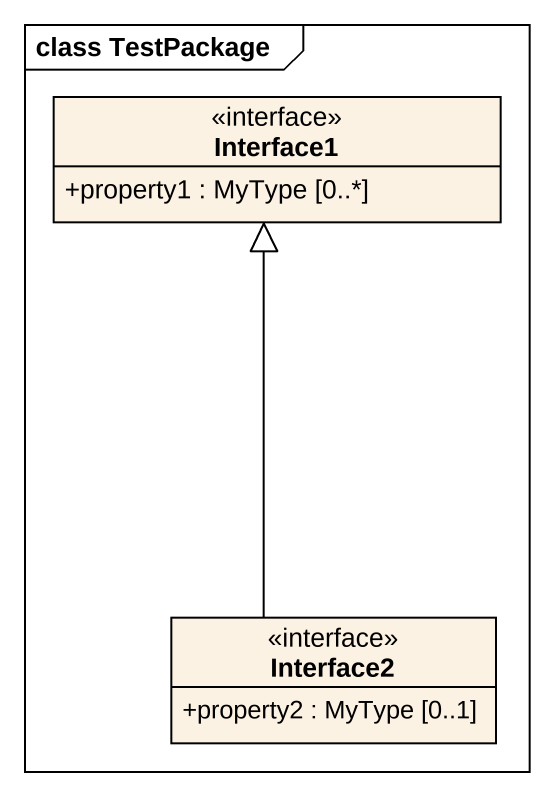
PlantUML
@startuml
mainframe class TestPackage
hide circle
hide empty members
skinparam classAttributeIconSize 0
interface Interface1 {
  +property1 : MyType [0..*]
}
interface Interface2 {
  +property2 : MyType [0..1]
}
Interface2 -up-|> Interface1
@enduml
